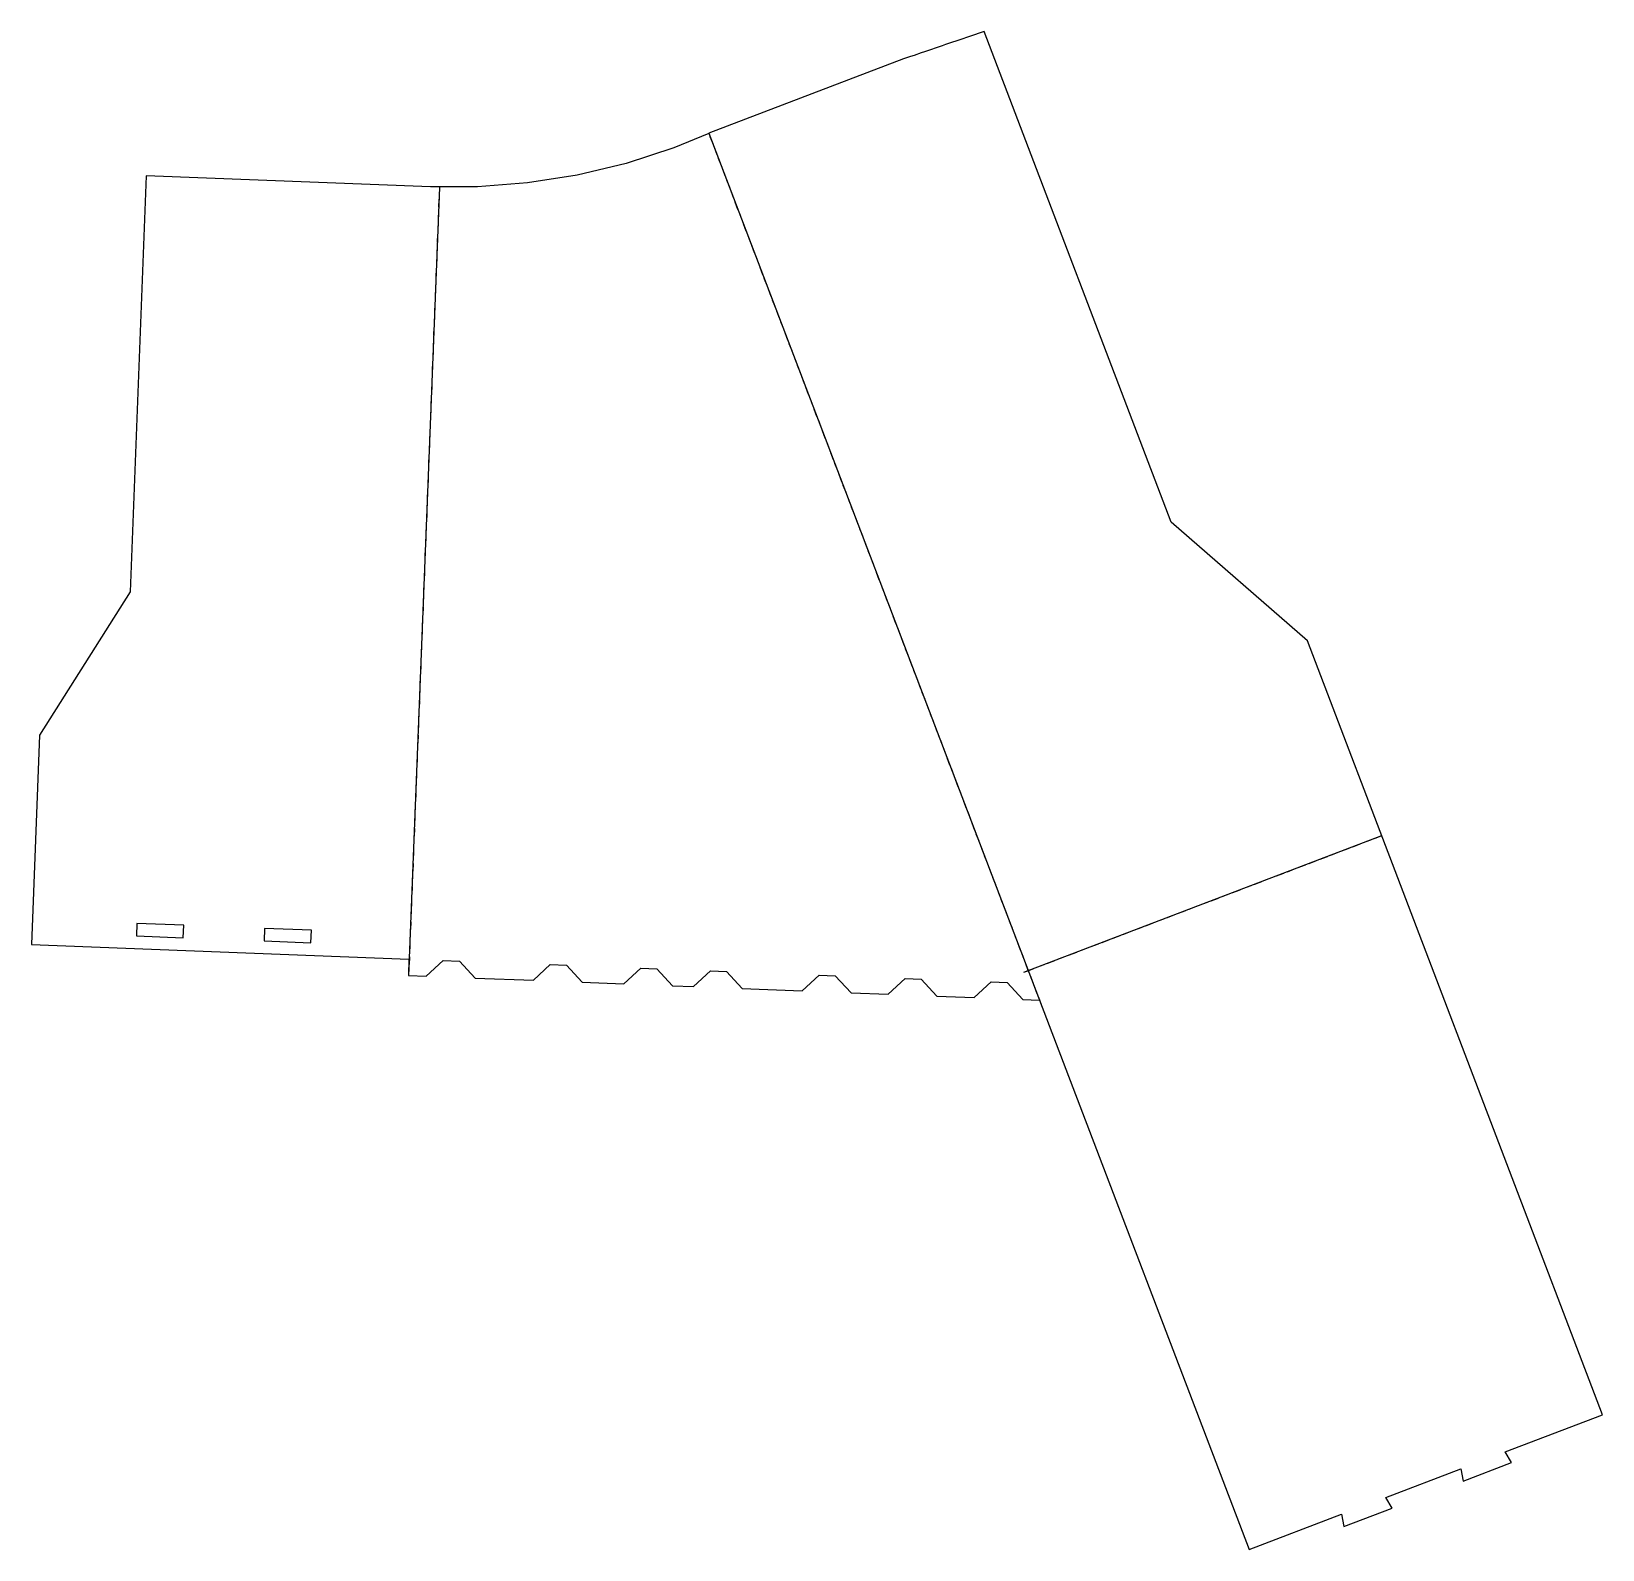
# Model space of a CAD drawing. Header units: metres. Extents: x 0 to 404, y 0 to 390.
import ezdxf

# ---------------------------------------------------------------- set-up
doc = ezdxf.new("R2010")
doc.units = ezdxf.units.M

msp = doc.modelspace()

# ---------------------------------------------------------------- linework, layer by layer
at = {"layer": 'CUT'}
for points in [[(-0.07787, 155.59215), (97.0523, 151.79678), (96.88831, 147.59998), (101.51584, 147.41916), (105.87663, 151.45197), (110.01134, 151.2904), (114.04415, 146.92962), (129.04811, 146.34334), (133.40889, 150.37614), (137.54361, 150.21458), (141.57641, 145.85379), (152.32415, 145.43382), (156.68493, 149.46663), (160.81965, 149.30507), (164.85245, 144.94428), (170.25984, 144.73299), (174.62063, 148.76579), (178.75534, 148.60423), (182.78815, 144.24344), (198.23849, 143.63972), (202.59927, 147.67253), (206.73399, 147.51096), (210.76679, 143.15017), (220.35481, 142.77552), (224.71559, 146.80833), (228.85031, 146.64676), (232.88311, 142.28598), (242.47112, 141.91133), (246.83191, 145.94413), (250.96662, 145.78257), (254.99943, 141.42178), (259.22543, 141.25665), (313.158, -0.09681), (336.92173, 8.9701), (337.52619, 5.80248), (350.02626, 10.5718), (348.36708, 13.337), (367.62273, 20.68389), (368.22719, 17.51626), (380.72726, 22.28559), (379.06807, 25.05079), (404.11648, 34.60786), (328.17907, 233.63444), (293.15099, 264.244), (245.00004, 390.44425), (244.0355, 390.1125), (242.2435, 389.49661), (240.45131, 388.88126), (239.55515, 388.5738), (237.76268, 387.9593), (236.86637, 387.65226), (235.07362, 387.03863), (234.17716, 386.73203), (232.38411, 386.11928), (231.48751, 385.81313), (229.69415, 385.20128), (228.7974, 384.89558), (227.00373, 384.28465), (226.10682, 383.97942), (224.31153, 383.36898), (174.15106, 364.23056), (174.18125, 364.15144), (165.22029, 360.46221), (152.90972, 356.48563), (140.32639, 353.48178), (127.54704, 351.46898), (114.64959, 350.4595), (102.61672, 350.4595), (102.61603, 350.42415), (29.47875, 353.28199), (25.2986, 246.30468), (2.02468, 209.40019), (-0.07787, 155.59215)], [(26.93729, 157.76399), (38.9781, 157.29349), (39.10403, 160.51603), (27.06321, 160.98653), (26.93729, 157.76399)], [(59.772, 156.48097), (71.81281, 156.01048), (71.93873, 159.23302), (59.89792, 159.70351), (59.772, 156.48097)]]:
    msp.add_lwpolyline(points, close=True, dxfattribs=at)
at = {"layer": 'SCORE'}
for p, q in [((175.27583, 361.49302), (174.56287, 363.36163)), ((176.34526, 358.69011), (175.63231, 360.55872)), ((177.4147, 355.8872), (176.70174, 357.75581)), ((178.48413, 353.08429), (177.77117, 354.9529)), ((179.55356, 350.28138), (178.84061, 352.14999)), ((104.88234, 350.26053), (104.80425, 348.26206)), ((180.623, 347.47847), (179.91004, 349.34708)), ((104.64807, 344.26511), (104.56997, 342.26663)), ((104.7652, 347.26282), (104.68711, 345.26435)), ((181.69243, 344.67556), (180.97948, 346.54416)), ((182.76187, 341.87265), (182.04891, 343.74125)), ((104.53093, 341.2674), (104.45284, 339.26892)), ((183.8313, 339.06973), (183.11834, 340.93834)), ((104.41379, 338.26968), (104.3357, 336.27121)), ((184.90073, 336.26682), (184.18778, 338.13543)), ((104.17952, 332.27426), (104.10143, 330.27578)), ((104.29666, 335.27197), (104.21857, 333.2735)), ((185.97017, 333.46391), (185.25721, 335.33252)), ((187.0396, 330.661), (186.32665, 332.52961)), ((104.06239, 329.27655), (103.9843, 327.27807)), ((188.10904, 327.85809), (187.39608, 329.7267)), ((103.94525, 326.27883), (103.86716, 324.28036)), ((189.17847, 325.05518), (188.46551, 326.92379)), ((190.2479, 322.25227), (189.53495, 324.12088)), ((103.71098, 320.28341), (103.63289, 318.28493)), ((103.82811, 323.28112), (103.75002, 321.28265)), ((191.31734, 319.44936), (190.60438, 321.31796)), ((103.59384, 317.2857), (103.51575, 315.28722)), ((192.38677, 316.64645), (191.67382, 318.51505)), ((193.45621, 313.84353), (192.74325, 315.71214)), ((103.35957, 311.29027), (103.28148, 309.2918)), ((103.47671, 314.28799), (103.39862, 312.28951)), ((194.52564, 311.04062), (193.81268, 312.90923)), ((103.24244, 308.29256), (103.16435, 306.29409)), ((195.59507, 308.23771), (194.88212, 310.10632)), ((196.66451, 305.4348), (195.95155, 307.30341)), ((103.1253, 305.29485), (103.04721, 303.29637)), ((197.73394, 302.63189), (197.02099, 304.5005)), ((102.89103, 299.29942), (102.81294, 297.30095)), ((103.00816, 302.29714), (102.93007, 300.29866)), ((198.80338, 299.82898), (198.09042, 301.69759)), ((102.77389, 296.30171), (102.6958, 294.30324)), ((199.87281, 297.02607), (199.15985, 298.89468)), ((200.94224, 294.22316), (200.22929, 296.09176)), ((102.65676, 293.304), (102.57867, 291.30552)), ((202.01168, 291.42025), (201.29872, 293.28885)), ((102.42249, 287.30857), (102.34439, 285.3101)), ((102.53962, 290.30629), (102.46153, 288.30781)), ((203.08111, 288.61733), (202.36816, 290.48594)), ((204.15055, 285.81442), (203.43759, 287.68303)), ((102.30535, 284.31086), (102.22726, 282.31239)), ((205.21998, 283.01151), (204.50702, 284.88012)), ((102.18821, 281.31315), (102.11012, 279.31467)), ((206.28941, 280.2086), (205.57646, 282.07721)), ((207.35885, 277.40569), (206.64589, 279.2743)), ((101.95394, 275.31772), (101.87585, 273.31925)), ((102.07108, 278.31544), (101.99299, 276.31696)), ((208.42828, 274.60278), (207.71533, 276.47139)), ((101.83681, 272.32001), (101.75872, 270.32154)), ((209.49772, 271.79987), (208.78476, 273.66848)), ((210.56715, 268.99696), (209.85419, 270.86556)), ((101.71967, 269.3223), (101.64158, 267.32383)), ((211.63658, 266.19405), (210.92363, 268.06265)), ((101.4854, 263.32688), (101.40731, 261.3284)), ((101.60253, 266.32459), (101.52444, 264.32611)), ((212.70602, 263.39113), (211.99306, 265.25974)), ((101.36826, 260.32916), (101.29017, 258.33069)), ((213.77545, 260.58822), (213.0625, 262.45683)), ((214.84489, 257.78531), (214.13193, 259.65392)), ((101.25113, 257.33145), (101.17304, 255.33298)), ((215.91432, 254.9824), (215.20136, 256.85101)), ((101.01686, 251.33603), (100.93877, 249.33755)), ((101.13399, 254.33374), (101.0559, 252.33526)), ((216.98375, 252.17949), (216.2708, 254.0481)), ((218.05319, 249.37658), (217.34023, 251.24519)), ((100.89972, 248.33831), (100.82163, 246.33984)), ((219.12262, 246.57367), (218.40967, 248.44227)), ((100.78258, 245.3406), (100.70449, 243.34213)), ((220.19206, 243.77076), (219.4791, 245.63936)), ((221.26149, 240.96785), (220.54854, 242.83645)), ((100.54831, 239.34518), (100.47022, 237.3467)), ((100.66545, 242.34289), (100.58736, 240.34441)), ((222.33093, 238.16493), (221.61797, 240.03354)), ((100.43118, 236.34746), (100.35309, 234.34899)), ((223.40036, 235.36202), (222.6874, 237.23063)), ((100.31404, 233.34975), (100.23595, 231.35128)), ((224.46979, 232.55911), (223.75684, 234.42772)), ((225.53923, 229.7562), (224.82627, 231.62481)), ((100.07977, 227.35433), (100.00168, 225.35585)), ((100.19691, 230.35204), (100.11881, 228.35357)), ((226.60866, 226.95329), (225.89571, 228.8219)), ((99.96263, 224.35662), (99.88454, 222.35814)), ((227.6781, 224.15038), (226.96514, 226.01899)), ((228.74753, 221.34747), (228.03457, 223.21607)), ((99.72836, 218.36119), (99.65027, 216.36272)), ((99.8455, 221.3589), (99.76741, 219.36043)), ((229.81696, 218.54456), (229.10401, 220.41316)), ((99.61123, 215.36348), (99.53314, 213.365)), ((230.8864, 215.74165), (230.17344, 217.61025)), ((231.95583, 212.93873), (231.24288, 214.80734)), ((99.49409, 212.36577), (99.416, 210.36729)), ((233.02527, 210.13582), (232.31231, 212.00443)), ((99.25982, 206.37034), (99.18173, 204.37187)), ((99.37695, 209.36805), (99.29886, 207.36958)), ((234.0947, 207.33291), (233.38174, 209.20152)), ((235.16413, 204.53), (234.45118, 206.39861)), ((99.14268, 203.37263), (99.06459, 201.37415)), ((236.23357, 201.72709), (235.52061, 203.5957)), ((99.02555, 200.37492), (98.94746, 198.37644)), ((237.303, 198.92418), (236.59005, 200.79279)), ((98.79128, 194.37949), (98.71319, 192.38102)), ((98.90841, 197.3772), (98.83032, 195.37873)), ((238.37244, 196.12127), (237.65948, 197.98987)), ((239.44187, 193.31836), (238.72891, 195.18696)), ((98.67414, 191.38178), (98.59605, 189.3833)), ((240.5113, 190.51544), (239.79835, 192.38405)), ((98.557, 188.38407), (98.47891, 186.38559)), ((241.58074, 187.71253), (240.86778, 189.58114)), ((242.65017, 184.90962), (241.93722, 186.77823)), ((98.32273, 182.38864), (98.24464, 180.39017)), ((98.43987, 185.38636), (98.36178, 183.38788)), ((243.71961, 182.10671), (243.00665, 183.97532)), ((344.43461, 182.40375), (342.56601, 181.69079)), ((347.23752, 183.47318), (345.36892, 182.76023)), ((98.2056, 179.39093), (98.12751, 177.39246)), ((244.78904, 179.3038), (244.07608, 181.17241)), ((245.85847, 176.50089), (245.14552, 178.3695)), ((333.22297, 178.12601), (331.35436, 177.41306)), ((336.02588, 179.19545), (334.15727, 178.48249)), ((338.82879, 180.26488), (336.96018, 179.55192)), ((341.6317, 181.33431), (339.76309, 180.62136)), ((98.08846, 176.39322), (98.01037, 174.39474)), ((246.92791, 173.69798), (246.21495, 175.56659)), ((322.01132, 173.84828), (320.14272, 173.13532)), ((324.81423, 174.91771), (322.94563, 174.20475)), ((327.61715, 175.98714), (325.74854, 175.27419)), ((330.42006, 177.05658), (328.55145, 176.34362)), ((97.85419, 170.39779), (97.7761, 168.39932)), ((97.97133, 173.39551), (97.89323, 171.39703)), ((247.99734, 170.89507), (247.28439, 172.76367)), ((249.06678, 168.09216), (248.35382, 169.96076)), ((313.60259, 170.63997), (311.73398, 169.92702)), ((316.4055, 171.70941), (314.53689, 170.99645)), ((319.20841, 172.77884), (317.33981, 172.06589)), ((97.73705, 167.40008), (97.65896, 165.40161)), ((250.13621, 165.28924), (249.42325, 167.15785)), ((302.39095, 166.36224), (300.52234, 165.64928)), ((305.19386, 167.43167), (303.32525, 166.71872)), ((307.99677, 168.50111), (306.12816, 167.78815)), ((310.79968, 169.57054), (308.93107, 168.85758)), ((97.61992, 164.40237), (97.54183, 162.40389)), ((251.20564, 162.48633), (250.49269, 164.35494)), ((291.1793, 162.0845), (289.31069, 161.37154)), ((293.98221, 163.15394), (292.11361, 162.44098)), ((296.78512, 164.22337), (294.91652, 163.51041)), ((299.58803, 165.2928), (297.71943, 164.57985)), ((97.38565, 158.40694), (97.30756, 156.40847)), ((97.50278, 161.40466), (97.42469, 159.40618)), ((252.27508, 159.68342), (251.56212, 161.55203)), ((253.34451, 156.88051), (252.63156, 158.74912)), ((279.96766, 157.80676), (278.09905, 157.09381)), ((282.77057, 158.8762), (280.90196, 158.16324)), ((285.57348, 159.94563), (283.70487, 159.23268)), ((288.37639, 161.01507), (286.50778, 160.30211)), ((97.26851, 155.40923), (97.19042, 153.41076)), ((254.41395, 154.0776), (253.70099, 155.94621)), ((271.55892, 154.59846), (269.69032, 153.88551)), ((274.36183, 155.6679), (272.49323, 154.95494)), ((277.16475, 156.73733), (275.29614, 156.02437)), ((97.15137, 152.41152), (97.07328, 150.41304)), ((255.48338, 151.27469), (254.77042, 153.1433)), ((256.55281, 148.47178), (255.83986, 150.34039)), ((260.34728, 150.32073), (258.47867, 149.60777)), ((263.15019, 151.39016), (261.28158, 150.6772)), ((265.9531, 152.45959), (264.08449, 151.74664)), ((268.75601, 153.52903), (266.8874, 152.81607)), ((97.03424, 149.41381), (96.96618, 147.672)), ((257.54437, 149.25129), (255.67576, 148.53834)), ((257.62225, 145.66887), (256.90929, 147.53747)), ((258.69168, 142.86596), (257.97873, 144.73456)), ((259.76112, 140.06304), (259.04816, 141.93165))]:
    msp.add_line(p, q, dxfattribs=at)
at = {"layer": 'SCORE2'}
for p, q in [((259.76112, 140.06304), (174.24787, 364.18722)), ((104.88234, 350.26053), (96.96618, 147.672)), ((347.23752, 183.47318), (255.13453, 148.33183))]:
    msp.add_line(p, q, dxfattribs=at)

doc.saveas('drawing.dxf')
